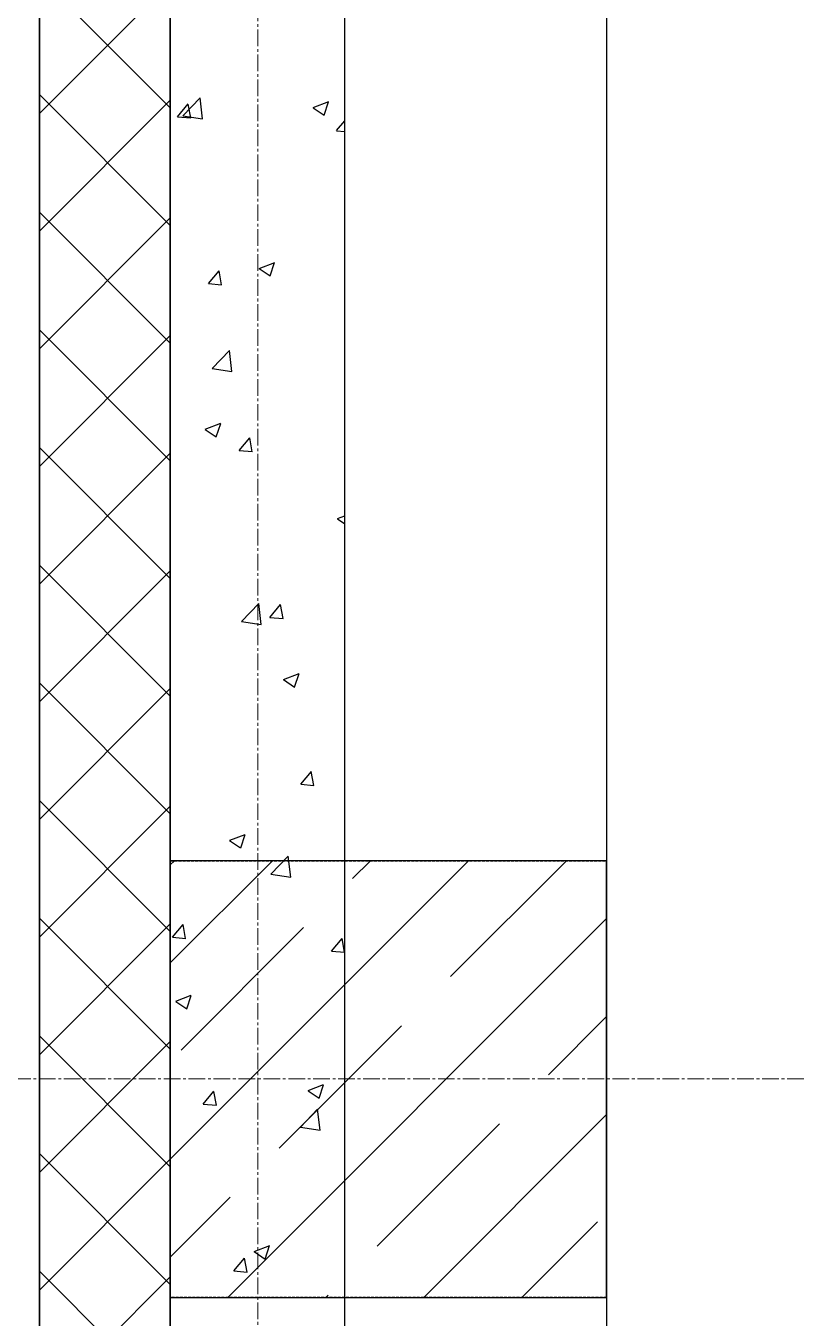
# Model space of a CAD drawing. Header units: millimetres. Extents: x -231292 to 573618, y -153144 to 564035.
# Drawn here: x 8638 to 9520, y 254993 to 256472 of the extents above; entities that cross this region are included whole.
import ezdxf

# ---------------------------------------------------------------- set-up
doc = ezdxf.new("R2010")
doc.units = ezdxf.units.MM
doc.linetypes.add('CENTER2', pattern=[28.575, 19.05, -3.175, 3.175, -3.175])
doc.linetypes.add('HIDDEN2', pattern=[4.7625, 3.175, -1.5875])
doc.layers.get('0').update_dxf_attribs({"color": 250})
for name, color, linetype, lineweight in [('АР_Колонны', 250, 'Continuous', 35), ('АР_Стены ЖБ', 250, 'Continuous', 35), ('АР_Стены ПЕНОблок', 250, 'Continuous', 20), ('АР_Тонкая', 250, 'Continuous', 5), ('АР_Утеплитель', 250, 'Continuous', 0), ('АР_Штриховка', 250, 'Continuous', 0), ('РД_Оси_100', 250, 'Continuous', 0)]:
    doc.layers.add(name, color=color, linetype=linetype, lineweight=lineweight)
doc.layers.add('КР_Балки-0.5', color=60, linetype='Continuous', lineweight=50, plot=False)

# ---------------------------------------------------------------- blocks, each defined once
blk = doc.blocks.new('оси_рен')
at = {"layer": 'РД_Оси_100', "color": 251, "linetype": 'CENTER2', "true_color": 0x636466}
for p, q in [((1195652.916, 135558.25), (1195652.916, 223268.25)), ((1241712.916, 204613.25), (1189697.958, 204613.25))]:
    blk.add_line(p, q, dxfattribs=at)

msp = doc.modelspace()

# ---------------------------------------------------------------- linework, layer by layer
at = {"layer": 'АР_Колонны', "color": 18, "linetype": 'HIDDEN2', "lineweight": 25, "true_color": 0x000000}
for p, q in [((8803.243, 255516.253), (9303.243, 255516.253)), ((8803.243, 255016.253), (8803.243, 255516.253)), ((9303.243, 255516.253), (9303.243, 255016.253)), ((9303.243, 255016.253), (8803.243, 255016.253))]:
    msp.add_line(p, q, dxfattribs=at)
at = {"layer": 'АР_Колонны', "color": 18, "linetype": 'Continuous', "lineweight": 25, "true_color": 0x000000}
for p, q in [((9303.243, 255516.253), (8803.243, 255516.253)), ((8803.243, 255516.253), (8803.243, 255016.253)), ((9303.243, 255516.253), (8803.243, 255516.253)), ((8803.243, 255516.253), (8803.243, 255016.253)), ((9303.243, 255016.253), (9303.243, 255516.253)), ((9303.243, 255016.253), (9303.243, 255516.253)), ((8803.243, 255016.253), (9303.243, 255016.253)), ((8803.243, 255016.253), (9303.243, 255016.253))]:
    msp.add_line(p, q, dxfattribs=at)
at = {"layer": 'АР_Стены ЖБ', "color": 18, "linetype": 'Continuous', "lineweight": 25, "true_color": 0x000000}
for p, q in [((9303.243, 255516.253), (8803.243, 255516.253)), ((8803.243, 255516.253), (8803.243, 255016.253)), ((9303.243, 255016.253), (9303.243, 255516.253)), ((8803.243, 255016.253), (9303.243, 255016.253))]:
    msp.add_line(p, q, dxfattribs=at)
at = {"layer": 'АР_Стены ПЕНОблок', "color": 18, "linetype": 'Continuous', "lineweight": 25, "true_color": 0x000000}
for p, q in [((8803.243, 263866.253), (8803.243, 187666.253)), ((9003.243, 187666.253), (9003.243, 263866.253))]:
    msp.add_line(p, q, dxfattribs=at)
at = {"layer": 'АР_Тонкая', "color": 18, "linetype": 'Continuous', "lineweight": 25, "true_color": 0x000000}
msp.add_line((8653.243, 187666.253), (8653.243, 263866.253), dxfattribs=at)
at = {"layer": 'АР_Утеплитель', "color": 18, "linetype": 'Continuous', "lineweight": 25, "true_color": 0x000000}
for p, q in [((8653.243, 263866.253), (8653.243, 187666.253)), ((8803.243, 187666.253), (8803.243, 263866.253))]:
    msp.add_line(p, q, dxfattribs=at)
at = {"layer": 'АР_Штриховка', "color": 18, "linetype": 'Continuous', "lineweight": 25, "true_color": 0x000000}
for p, q in [((8803.243, 256378.024), (8653.243, 256528.024)), ((8653.243, 256371.737), (8803.243, 256521.737)), ((8803.243, 256243.32), (8653.243, 256393.32)), ((8653.243, 256237.033), (8803.243, 256387.033)), ((8811.639, 256368), (8823.884, 256382.594)), ((8817.582, 256369.154), (8837.366, 256389.772)), ((8826.731, 256366.645), (8823.795, 256382.567)), ((8840.168, 256365.65), (8837.362, 256389.772)), ((8966.916, 256378.609), (8984.701, 256385.436)), ((8979.462, 256369.862), (8984.612, 256385.211)), ((8811.638, 256367.99), (8826.82, 256366.662)), ((8817.579, 256369.16), (8840.169, 256365.657)), ((8966.816, 256378.388), (8979.45, 256369.866)), ((8993.823, 256352.051), (9003.243, 256351.227)), ((8993.824, 256352.061), (9003.243, 256363.287)), ((8803.243, 256108.616), (8653.243, 256258.616)), ((8653.243, 256102.329), (8803.243, 256252.329)), ((8905.114, 256194.421), (8922.899, 256201.248)), ((8846.882, 256176.944), (8859.128, 256191.537)), ((8861.974, 256175.588), (8859.037, 256191.51)), ((8905.014, 256194.2), (8917.648, 256185.678)), ((8917.66, 256185.674), (8922.81, 256201.023)), ((8846.882, 256176.933), (8862.064, 256175.605)), ((8803.243, 255973.912), (8653.243, 256123.912)), ((8653.243, 255967.625), (8803.243, 256117.625)), ((8851.257, 256079.685), (8871.041, 256100.304)), ((8873.842, 256076.181), (8871.036, 256100.304)), ((8851.254, 256079.692), (8873.844, 256076.189)), ((8843.212, 256010.012), (8855.846, 256001.49)), ((8843.312, 256010.233), (8861.096, 256017.06)), ((8855.857, 256001.487), (8861.008, 256016.836)), ((8882.126, 255985.887), (8894.371, 256000.48)), ((8897.217, 255984.531), (8894.28, 256000.453)), ((8803.243, 255839.208), (8653.243, 255989.208)), ((8653.243, 255832.922), (8803.243, 255982.922)), ((8882.125, 255985.877), (8897.307, 255984.548)), ((8994.826, 255907.747), (9003.243, 255902.069)), ((8994.926, 255907.968), (9003.243, 255911.16)), ((8803.243, 255704.505), (8653.243, 255854.505)), ((8653.243, 255698.218), (8803.243, 255848.218)), ((8884.932, 255790.217), (8904.716, 255810.836)), ((8907.517, 255786.713), (8904.711, 255810.835)), ((8917.369, 255794.83), (8929.614, 255809.423)), ((8932.46, 255793.474), (8929.523, 255809.396)), ((8884.928, 255790.224), (8907.518, 255786.72)), ((8917.368, 255794.82), (8932.55, 255793.491)), ((8933.124, 255723.779), (8950.909, 255730.606)), ((8945.67, 255715.033), (8950.82, 255730.382)), ((8803.243, 255569.801), (8653.243, 255719.801)), ((8653.243, 255563.514), (8803.243, 255713.514)), ((8933.024, 255723.559), (8945.659, 255715.037)), ((8952.613, 255603.773), (8964.858, 255618.366)), ((8967.703, 255602.418), (8964.766, 255618.339)), ((8952.612, 255603.763), (8967.794, 255602.435)), ((8803.243, 255435.097), (8653.243, 255585.097)), ((8653.243, 255428.81), (8803.243, 255578.81)), ((8871.222, 255539.371), (8883.857, 255530.849)), ((8871.322, 255539.591), (8889.107, 255546.418)), ((8883.868, 255530.845), (8889.018, 255546.194)), ((8918.607, 255500.748), (8938.39, 255521.367)), ((8941.192, 255497.244), (8938.386, 255521.367)), ((8803.243, 255399.205), (8920.291, 255516.253)), ((8803.243, 255174.698), (9144.797, 255516.253)), ((8803.243, 255511.458), (8808.038, 255516.253)), ((9012.02, 255495.728), (9032.544, 255516.253)), ((9124.273, 255383.475), (9257.051, 255516.253)), ((8918.603, 255500.756), (8941.193, 255497.252)), ((8803.243, 255300.393), (8653.243, 255450.393)), ((8869.304, 255016.253), (9303.243, 255450.192)), ((8653.243, 255294.106), (8803.243, 255444.106)), ((8805.671, 255428.655), (8817.917, 255443.248)), ((8815.576, 255299.285), (8955.893, 255439.602)), ((8820.762, 255427.3), (8817.825, 255443.221)), ((8805.671, 255428.645), (8820.853, 255427.317)), ((8987.856, 255412.716), (9000.101, 255427.309)), ((9002.946, 255411.361), (9000.009, 255427.282)), ((8987.855, 255412.706), (9003.037, 255411.378)), ((8809.52, 255355.403), (8827.305, 255362.23)), ((8822.066, 255346.657), (8827.216, 255362.006)), ((8809.42, 255355.183), (8822.054, 255346.661)), ((9236.526, 255271.222), (9303.243, 255337.939)), ((8803.243, 255165.689), (8653.243, 255315.689)), ((8927.83, 255187.032), (9068.146, 255327.348)), ((8653.243, 255159.402), (8803.243, 255309.402)), ((8961.134, 255253.138), (8978.919, 255259.965)), ((8973.68, 255244.392), (8978.83, 255259.741)), ((8840.915, 255237.599), (8853.16, 255252.192)), ((8856.004, 255236.243), (8853.068, 255252.164)), ((8961.034, 255252.918), (8973.669, 255244.395)), ((8840.914, 255237.588), (8856.096, 255236.26)), ((8952.282, 255211.28), (8972.065, 255231.899)), ((8974.867, 255207.776), (8972.06, 255231.898)), ((9093.81, 255016.253), (9303.243, 255225.686)), ((8952.278, 255211.288), (8974.868, 255207.784)), ((9040.083, 255074.779), (9180.399, 255215.095)), ((8803.243, 255030.985), (8653.243, 255180.985)), ((8653.243, 255024.698), (8803.243, 255174.698)), ((8803.243, 255062.445), (8871.703, 255130.905)), ((9206.063, 255016.253), (9292.653, 255102.842)), ((8899.232, 255068.73), (8911.867, 255060.207)), ((8899.332, 255068.95), (8917.117, 255075.777)), ((8911.878, 255060.204), (8917.028, 255075.553)), ((8876.158, 255046.542), (8888.403, 255061.135)), ((8891.247, 255045.186), (8888.31, 255061.107)), ((8803.243, 254896.282), (8653.243, 255046.282)), ((8653.243, 254889.995), (8803.243, 255039.995)), ((8876.157, 255046.531), (8891.339, 255045.203)), ((8981.557, 255016.253), (8983.956, 255018.652))]:
    msp.add_line(p, q, dxfattribs=at)
at = {"layer": 'КР_Балки-0.5', "color": 18, "lineweight": 25, "ltscale": 200, "true_color": 0x000000}
for p, q in [((8803.244, 237366.253), (8803.244, 263866.253)), ((9303.244, 263866.253), (9303.244, 237366.253)), ((9303.244, 255166.253), (9303.244, 255366.253))]:
    msp.add_line(p, q, dxfattribs=at)

# ---------------------------------------------------------------- block references
at = {"rotation": 359.999868838025}
msp.add_blockref('оси_рен', (-1186750.035, 50655.808), dxfattribs=at)

doc.saveas('drawing.dxf')
